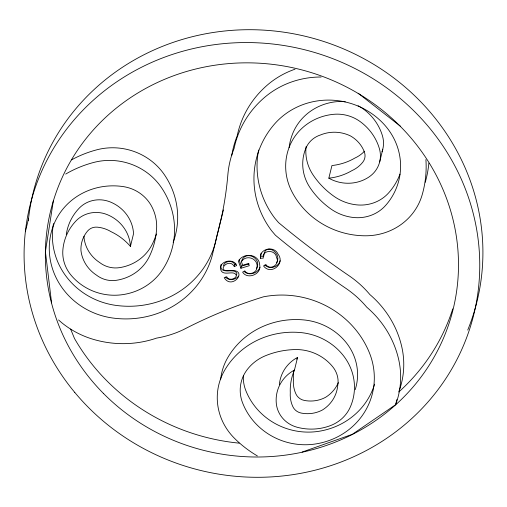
<?xml version="1.0" encoding="UTF-8"?>
<svg xmlns="http://www.w3.org/2000/svg" width="507" height="507" viewBox="0 0 507 507"><rect width="100%" height="100%" fill="white"/><g stroke="black" fill="none" stroke-linecap="round" stroke-linejoin="round"><path stroke-width="0.76" d="M263.779 256.086C264.426 241.598 282.817 252.866 276.53 262.708M221.071 264.42C218.986 276.239 235.375 266.72 236.915 273.85L236.427 275.016M261.118 253.164L260.44 258.285L263.279 258.126C261.897 249.514 275.681 249.254 276.499 257.442C280.46 264.09 270.263 271.169 265.902 264.584L263.539 265.947C270.649 275.732 285.802 263.798 277.988 254.058C274.357 245.299 258.963 248.601 260.44 258.285M53.336 200.975L45.415 251.668L51.575 302.907M223.467 265.693C224.348 260.883 232.84 259.78 234.779 264.483L234.278 266.524L236.668 265.567C233.898 257.569 218.574 261.054 220.678 269.591C222.966 277.304 234.766 268.938 236.414 275.89C235.096 279.604 228.41 280.796 226.661 276.752L224.221 277.697C232.035 290.752 249.463 269.185 230.248 270.465C214.708 272.886 228.746 256.593 234.278 266.524M25.35 231.75L28.506 218.897M321.089 77.045L319.391 77.02A86.583 82.109 13.8 0 0 265.421 96.704A100.196 95.018 13.8 0 0 234.082 148.507A101.013 95.791 13.8 0 0 227.852 174.769A369.349 350.261 13.8 0 1 217.034 235.349L212.141 255.877A91.875 87.128 13.8 0 1 112.833 318.035A72.209 68.477 13.8 0 1 52.278 228.752A65.346 61.968 13.8 0 1 123.188 186.589A37.594 35.648 13.8 0 1 151.745 206.539A45.763 43.393 13.8 0 1 156.6 228.841A81.57 77.356 13.8 0 1 149.223 256.764A45.338 43 13.8 0 1 116.363 280.301A24.894 23.607 13.8 0 1 96.501 275.143A35.167 33.354 13.8 0 1 80.962 250.629A31.035 29.431 13.8 0 1 87.603 230.996A11.344 10.761 13.8 0 1 97.268 227.155A30.654 29.07 13.8 0 1 111.096 231.705A57.304 54.344 13.8 0 1 130.426 246.396L133.537 233.746A37.195 35.268 13.8 0 0 110.171 201.919A27.86 26.421 13.8 0 0 79.314 208.054A52.449 49.737 13.8 0 0 66.284 234.526M241.414 261.707C246.072 253.975 258.424 258.431 257.049 267.468C256.815 273.197 247.796 275.947 244.767 270.827L242.625 272.164C247.391 280.01 261.663 274.236 259.736 265.212C259.299 253.779 243.373 252.074 238.404 261.213L240.914 268.26L249.273 265.712L248.481 263.482L242.676 265.243L241.414 261.707C244.659 249.317 262.892 258.133 256.32 268.735M240.914 268.26L241.414 266.219L239.152 259.876M425.899 159.597L426.026 161.575A112.326 106.521 13.8 0 1 422.141 194.916A60.434 57.31 13.8 0 1 365.401 235.793A80.245 76.094 13.8 0 1 291.601 191.076A59.332 56.264 13.8 0 1 290.048 145.097A54.395 51.587 13.8 0 1 333.53 114.322A37.201 35.275 13.8 0 1 360.331 121.712A52.449 49.737 13.8 0 1 379.388 148.627A27.86 26.421 13.8 0 1 369.033 176.949A37.195 35.268 13.8 0 1 328.834 178.191L331.939 165.542A57.304 54.344 13.8 0 0 354.868 158.064A30.654 29.07 13.8 0 0 364.47 151.2M58.565 319.955L61.911 322.864A86.583 82.109 13.8 0 0 93.244 339.329A100.196 95.018 13.8 0 0 156.549 338.112A101.013 95.791 13.8 0 0 183.306 329.696A490.763 465.401 13.8 0 1 263.374 296.842A91.875 87.128 13.8 0 1 369.502 353.043A72.209 68.477 13.8 0 1 316.254 443.859A65.346 61.968 13.8 0 1 242.536 402.748A37.594 35.648 13.8 0 1 247.099 369.768A45.763 43.393 13.8 0 1 265.415 355.756A81.57 77.356 13.8 0 1 294.909 349.564A45.338 43 13.8 0 1 332.782 366.84A24.894 23.607 13.8 0 1 337.687 385.903A35.167 33.354 13.8 0 1 322.541 409.922A31.035 29.431 13.8 0 1 301.095 413.047A11.344 10.761 13.8 0 1 292.812 406.595A30.654 29.07 13.8 0 1 290.283 392.9A57.304 54.344 13.8 0 1 294.466 370.047L297.571 357.397A37.195 35.268 13.8 0 0 279.376 384.515M379.68 161.891L382.791 149.242M395.796 403.971L396.892 399.497M280.168 260.699C278.812 267.075 269.451 269.933 264.952 265.003M259.952 267.271C258.05 273.229 249.038 276.106 244.374 271.67M238.708 276.106C235.679 279.788 228.872 281.201 225.558 277.158M65.695 174.072L67.799 172.855A112.326 106.521 13.8 0 1 93.605 162.474A60.434 57.31 13.8 0 1 161.283 187.368A80.245 76.094 13.8 0 1 162.468 269.863A59.332 56.264 13.8 0 1 122.542 294.662A54.395 51.587 13.8 0 1 71.164 275.307A37.201 35.275 13.8 0 1 62.874 249.875A52.449 49.737 13.8 0 1 76.208 220.703A27.86 26.421 13.8 0 1 107.066 214.569A37.195 35.268 13.8 0 1 130.426 246.396M234.779 264.483L235.977 264.008M302.14 452.06L352.295 434.341L395.612 404.719A86.583 82.109 13.8 0 0 398.813 360.116A100.196 95.018 13.8 0 0 366.783 307.21A101.013 95.791 13.8 0 0 345.913 288.369A894.741 848.509 13.8 0 1 275.44 235.248L271.619 230.755A91.875 87.128 13.8 0 1 274.281 124.316A72.209 68.477 13.8 0 1 384.496 124.849A65.346 61.968 13.8 0 1 385.593 205.455A37.594 35.648 13.8 0 1 353.271 217.471A45.763 43.393 13.8 0 1 331.001 209.049A81.57 77.356 13.8 0 1 310.005 187.628A45.338 43 13.8 0 1 305.949 148.057A24.894 23.607 13.8 0 1 320.703 134.881A35.167 33.354 13.8 0 1 350.407 135.901A31.035 29.431 13.8 0 1 364.419 152.132A11.344 10.761 13.8 0 1 362.879 162.063A30.654 29.07 13.8 0 1 351.763 170.713A57.304 54.344 13.8 0 1 328.834 178.191M241.414 266.219L249.076 263.887M260.94 256.244L263.07 256.124M257.372 455.92L256.84 455.616A112.326 106.521 13.8 0 1 234.614 438.441A60.434 57.31 13.8 0 1 224.664 370.243A80.245 76.094 13.8 0 1 300.594 332.56A59.332 56.264 13.8 0 1 343.081 355.242A54.395 51.587 13.8 0 1 350.21 407.222A37.201 35.275 13.8 0 1 330.672 425.525A52.449 49.737 13.8 0 1 297.108 427.243A27.86 26.421 13.8 0 1 276.353 403.921A37.195 35.268 13.8 0 1 294.466 370.047M358.183 93.256L400.422 126.224M70.625 329.087L74.504 338.53A207.173 196.463 13.8 0 0 239.215 443.15M53.52 223.53A72.209 68.477 13.8 0 0 115.945 305.391A91.875 87.128 13.8 0 0 215.253 243.227L220.139 222.7A369.349 350.261 13.8 0 0 223.397 209.911M452.776 308.845A207.173 196.463 13.8 0 1 398.724 392.038L400.524 386.714A86.583 82.109 13.8 0 0 401.918 347.472A100.196 95.018 13.8 0 0 369.888 294.567A101.013 95.791 13.8 0 0 349.025 275.719A894.741 848.509 13.8 0 1 278.552 222.605L274.724 218.105A91.875 87.128 13.8 0 1 258.621 150.002M28.341 220.45A228.492 216.685 13.8 0 1 307.616 36.859A228.492 216.685 13.8 0 1 467.727 330.076M338.34 382.633A35.167 33.354 13.8 0 1 325.646 397.273A31.035 29.431 13.8 0 1 304.2 400.397A11.344 10.761 13.8 0 1 295.917 393.945A30.654 29.07 13.8 0 1 293.388 380.25A57.304 54.344 13.8 0 1 293.864 370.503M243.36 375.845A37.594 35.648 13.8 0 0 245.642 390.098A65.346 61.968 13.8 0 0 319.359 431.216A72.209 68.477 13.8 0 0 374.61 384.148M220.672 379.23A60.434 57.31 13.8 0 1 227.77 357.593A80.245 76.094 13.8 0 1 303.699 319.911A59.332 56.264 13.8 0 1 346.186 342.593A54.395 51.587 13.8 0 1 355.217 389.617M296.829 359.203A57.304 54.344 13.8 0 1 297.571 357.397M289.117 147.607A59.332 56.264 13.8 0 1 293.154 132.454A54.395 51.587 13.8 0 1 336.635 101.673A37.201 35.275 13.8 0 1 345.299 101.818M358.088 105.76A37.201 35.275 13.8 0 1 359.476 106.502M360.16 106.895A37.201 35.275 13.8 0 1 363.443 109.062A52.449 49.737 13.8 0 1 382.493 135.977A27.86 26.421 13.8 0 1 382.005 151.796M306.095 146.637A45.338 43 13.8 0 0 313.111 174.985A81.57 77.356 13.8 0 0 334.107 196.399A45.763 43.393 13.8 0 0 356.383 204.828A37.594 35.648 13.8 0 0 388.704 192.812A65.346 61.968 13.8 0 0 399.985 174.11M84.035 236.211A31.035 29.431 13.8 0 0 84.067 237.979A35.167 33.354 13.8 0 0 99.606 262.493A24.894 23.607 13.8 0 0 119.468 267.658A45.338 43 13.8 0 0 152.334 244.114A81.57 77.356 13.8 0 0 156.39 234.006M71.512 159.876A112.326 106.521 13.8 0 1 96.71 149.831A60.434 57.31 13.8 0 1 164.388 174.719A80.245 76.094 13.8 0 1 173.141 242.371M231.775 155.395A101.013 95.791 13.8 0 1 237.194 135.857A100.196 95.018 13.8 0 1 268.533 84.054A86.583 82.109 13.8 0 1 294.985 69.206M428.852 163.096A112.326 106.521 13.8 0 1 425.246 182.273M74.763 392.412A228.492 216.685 13.8 0 0 464.57 342.928A228.492 216.685 13.8 0 0 216.432 44.439A228.492 216.685 13.8 0 0 74.763 392.412M103.466 393.451A207.173 196.463 13.8 0 0 450.552 318.707A207.173 196.463 13.8 0 0 201.748 67.621A207.173 196.463 13.8 0 0 103.466 393.451"/></g></svg>
